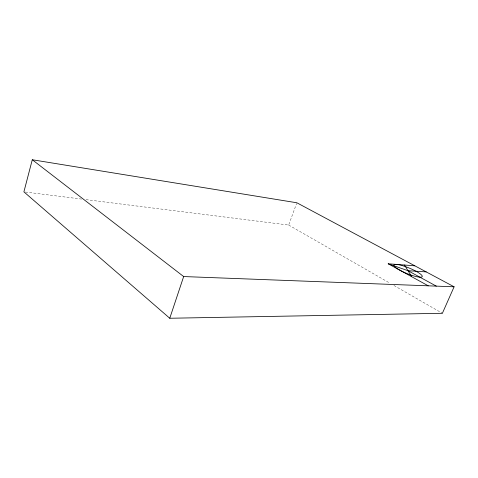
<?xml version="1.0" encoding="UTF-8"?>
<svg xmlns="http://www.w3.org/2000/svg" width="478" height="478" viewBox="0 0 478 478"><rect width="100%" height="100%" fill="white"/><g stroke="black" fill="none" stroke-linecap="round" stroke-linejoin="round"><path stroke-width="0.36" stroke-dasharray="2.39 1.79" d="M86.022 199.643L288.67 225.048L296.599 203.467M25.382 192.036L81.589 199.087M288.67 225.048L390.066 283.263M393.944 285.486L442.377 313.293"/><path stroke-width="0.72" d="M32.283 159.748L23.9 191.851L169.768 318.252L442.377 313.293L454.1 286.8L296.856 202.774L32.283 159.748L183.666 276.553L454.1 286.8M169.768 318.252L183.666 276.553M414.832 265.816L388.202 263.784L408.015 270.703L426.221 271.898M408.015 270.703L436.3 286.125M388.202 263.784L428.252 285.82M404.507 265.027L411.743 276.738M397.391 268.738A15.32 2.964 22.2 0 0 421.548 277.067A15.32 2.964 22.2 0 0 405.236 266.557A15.32 2.964 22.2 0 0 397.391 268.738"/></g></svg>
